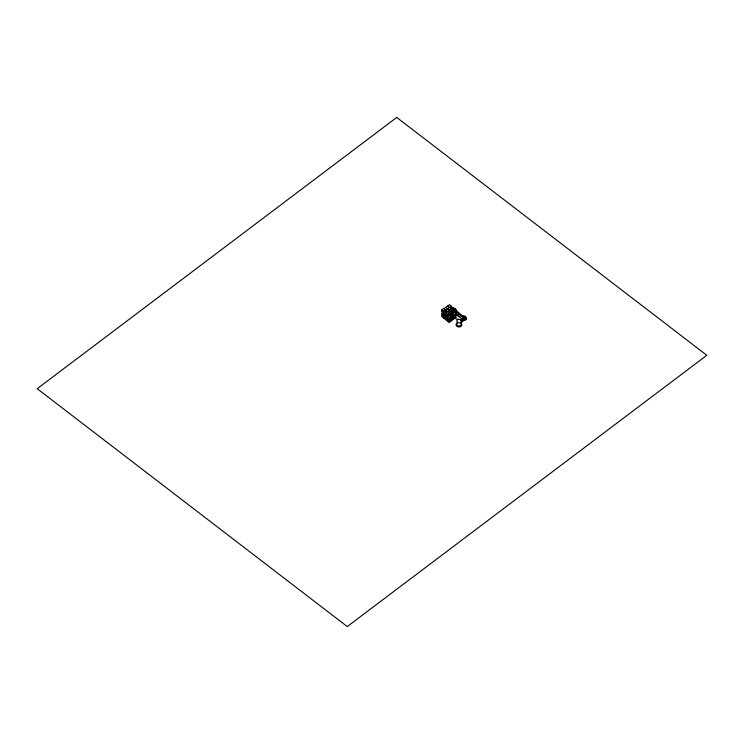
<?xml version="1.0" encoding="UTF-8"?>
<svg xmlns="http://www.w3.org/2000/svg" width="744" height="744" viewBox="0 0 744 744"><rect width="100%" height="100%" fill="white"/><g stroke="black" fill="none" stroke-linecap="round" stroke-linejoin="round"><path stroke-width="1.12" d="M449.86 314.917L451.645 313.568L453.487 314.982L453.384 316.646L451.589 317.995L451.701 316.33L449.478 314.628L449.59 312.964L443.694 308.435L441.899 309.792L441.797 311.457L449.534 317.39L449.218 322.403L441.862 316.758L442.168 311.745M443.638 312.871L443.74 311.197L445.535 309.848L445.423 311.522M447.377 311.829L445.544 310.415L443.75 311.764L443.647 313.438L445.489 314.852L445.591 313.178L451.329 308.844L447.646 306.026M443.694 318.162L444.01 313.159M445.535 319.576L445.954 312.899L447.795 314.312L447.377 320.99M451.171 314.945L451.273 313.28L449.432 311.866L449.534 310.202L445.861 307.374M451.18 307.756L451.283 306.082L449.441 304.677L444.066 308.732M454.9 309.309L453.068 307.895L451.273 309.253L451.171 310.918L453.012 312.331M451.004 321.045L451.32 316.042L449.534 317.39M452.798 319.697L453.003 316.358M453.896 308.937L451.329 307.811L451.208 309.848M451.682 309.988L452.501 308.128L454.054 309.104M451.803 310.611L453.924 312.722L454.528 311.28M453.793 312.647L454.761 312.145L456.658 313.596L449.423 319.064L442.066 313.419M455.654 309.885L455.03 309.048L455.421 309.867M445.907 310.136L451.283 306.082M451.264 307.914L452.073 307.309L454.565 308.435A1.349 0.651 53 0 1 455.923 309.495A1.349 0.651 53 0 1 455.83 310.722M451.543 307.858L452.203 307.365M449.432 311.866L451.227 310.518L453.068 311.931L447.693 315.977M453.347 309.03L454.007 308.528M447.795 314.312L449.59 312.964M454.1 312.647L454.761 312.145M451.701 316.33L453.487 314.982M454.696 316.674L449.32 320.729L441.964 315.084M449.218 322.403L454.584 318.348L454.798 315.01L452.957 313.596L453.115 310.657L451.273 309.253M465.465 318.023L465.363 317.297M458.137 314.991L456.063 314.684A2.102 1.023 53 0 0 455.384 315.828M461.243 315.447L464.349 315.912A2.102 1.023 53 0 1 466.311 317.642A2.102 1.023 53 0 1 466.209 319.455M459.104 316.126L454.965 315.521A2.102 1.023 53 0 0 454.435 317.111A2.102 1.023 53 0 0 456.509 319.083L464.795 320.301A2.102 1.023 53 0 0 465.316 318.711A2.102 1.023 53 0 0 463.252 316.739L461.178 316.433M460.397 319.539L460.862 320.115M451.841 308.63L453.468 309.671A1.581 0.772 53 0 1 454.742 309.169L464.228 317.614A1.581 0.772 53 0 1 465.158 319.381A1.581 0.772 53 0 1 464.107 319.65M441.899 309.792L443.74 311.197M443.75 311.764L445.591 313.178M454.324 310.983L456.053 312.517M455.561 309.764L454.993 309.132L455.57 309.867M461.001 323.296A2.353 1.786 3.6 0 1 460.35 325.649A2.353 1.786 3.6 0 1 457.188 325.277A2.353 1.786 3.6 0 1 457.29 322.859M460.954 323.249A2.902 2.204 3.6 0 1 460.824 326.486A2.902 2.204 3.6 0 1 456.584 325.993A2.902 2.204 3.6 0 1 457.458 322.84M453.626 309.132A1.349 0.651 53 0 1 454.603 309.216A1.349 0.651 53 0 1 455.477 310.574M461.81 319.613A2.632 1.283 53 0 1 461.01 322.04M455.021 315.661A2.632 1.283 53 0 1 457.3 315.065M463.782 319.65A2.632 1.283 53 0 1 462.935 321.073M453.431 310.304L454.138 311.029L453.431 310.304M462.917 318.748L463.633 319.474L462.917 318.748M463.652 318.19L463.838 318.702L463.661 318.172M455.365 316.953L456.063 317.707L455.402 316.888M396.729 117.431L37.2 388.712L347.271 626.569L706.8 355.288L396.729 117.431M463.493 318.162L454.007 309.727A1.581 0.772 53 0 0 452.687 309.644A1.581 0.772 53 0 0 453.589 311.541L463.084 319.985A1.581 0.772 53 0 0 464.405 320.069A1.581 0.772 53 0 0 463.493 318.162M457.523 322.319A2.353 1.786 3.6 0 0 461.447 321.585A2.353 1.786 3.6 0 0 458.527 319.343A2.353 1.786 3.6 0 0 457.523 322.319"/></g></svg>
